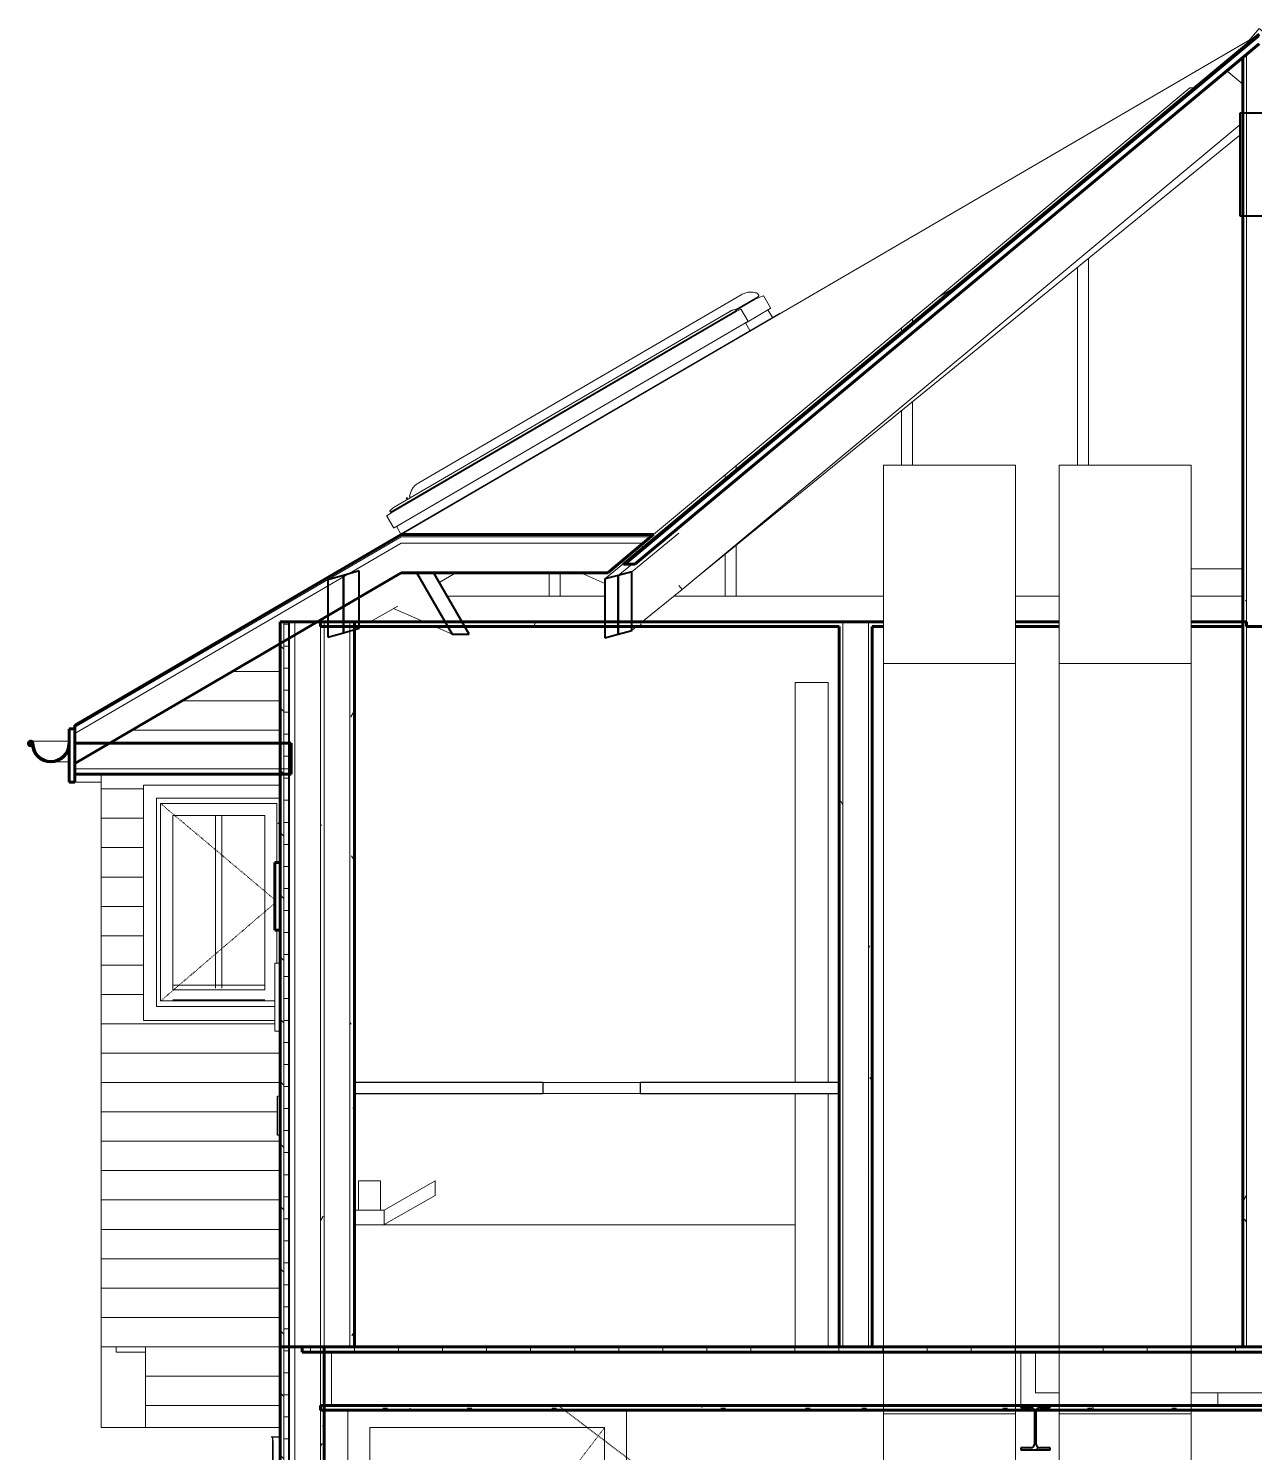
# Model space of a CAD drawing. Header units: inches. Extents: x 94 to 2128, y -110 to 279.
# Drawn here: x 127.3 to 294.4, y 82.1 to 276.1 of the extents above; entities that cross this region are included whole.
import ezdxf

# ---------------------------------------------------------------- set-up
doc = ezdxf.new("R2010")
doc.units = ezdxf.units.IN
doc.header["$MEASUREMENT"] = 0
doc.linetypes.add('Dash 1_16_', pattern=[0.125, 0.0625, -0.0625])
doc.linetypes.add('Hidden 1_8_', pattern=[0.1875, 0.125, -0.0625])
for name, color, linetype, lineweight in [('A-CLNG', 13, 'Continuous', 18), ('A-CLNG-PATT', 13, 'Continuous', 60), ('A-DETL-HDLN', 90, 'Hidden 1_8_', 9), ('A-DOOR', 31, 'Continuous', 18), ('A-DOOR-FRAM', 31, 'Continuous', 9), ('A-FLOR', 192, 'Continuous', 18), ('A-FLOR-PATT', 8, 'Continuous', 60), ('A-GENM', 13, 'Continuous', 9), ('A-GLAZ', 151, 'Continuous', 18), ('A-ROOF', 132, 'Continuous', 18), ('A-ROOF-MCUT', 132, 'Continuous', 60), ('A-ROOF-OTLN', 132, 'Continuous', 9), ('A-WALL', 113, 'Continuous', 18), ('A-WALL-PATT', 111, 'Continuous', 18), ('I-WALL', 2, 'Continuous', 18), ('M-HVAC-DUCT', 70, 'Continuous', 9), ('M-HVAC-DUCT-ANNO', 70, 'Continuous', 9), ('P-SANR-FIXT', 6, 'Continuous', 9), ('Q-CASE', 31, 'Continuous', 9), ('S-BEAM', 12, 'Continuous', 9)]:
    doc.layers.add(name, color=color, linetype=linetype, lineweight=lineweight)
pattern_1 = [(0, (164.632, 96.5), (0, 4), [])]
pattern_2 = [(0, (267.742, 68.948), (15.36, 3.84), [0.634, -10.886, 0.634, -10.886, -61.44]), (0, (267.742, 68.948), (15.36, 3.84), [-23.04, 0.634, -22.406, 0.634, -10.886, -26.88]), (0, (267.742, 68.948), (15.36, 3.84), [-57.6, 0.634, -7.046, 0.634, -18.566]), (120, (273.502, 70.868), (-11.00554, 11.38215), [0.634, -10.886, 0.634, -10.886, -61.44]), (120, (273.502, 70.868), (-11.00554, 11.38215), [-23.04, 0.634, -22.406, 0.634, -10.886, -26.88]), (120, (273.502, 70.868), (-11.00554, 11.38215), [-57.6, 0.634, -7.046, 0.634, -18.566]), (240, (275.422, 78.548), (-4.35446, -15.22215), [0.634, -10.886, 0.634, -10.886, -61.44]), (240, (275.422, 78.548), (-4.35446, -15.22215), [-23.04, 0.634, -22.406, 0.634, -10.886, -26.88]), (240, (275.422, 78.548), (-4.35446, -15.22215), [-57.6, 0.634, -7.046, 0.634, -18.566])]
pattern_3 = [(135, (267.742, 68.948), (-4.24264, -4.24264), [])]
pattern_4 = [(0, (267.742, 68.948), (0, 3), []), (90, (267.742, 68.948), (-3, 2e-16), [])]

# ---------------------------------------------------------------- blocks, each defined once
blk = doc.blocks.new('casement-unique_equal - 17_ x 28-3_8_-1188492-Section - East_West - Looking South - Entry')
at = {"layer": 'A-GENM'}
for p, q in [((152.82, 168.88), (152.82, 145.38)), ((153.69, 168.88), (153.69, 145.38)), ((159.51, 145.75), (147.01, 145.75)), ((159.51, 143.75), (147.01, 143.75))]:
    blk.add_line(p, q, dxfattribs=at)
at = {"layer": 'A-GLAZ', "lineweight": 9}
for p, q in [((161.63, 171.25), (144.76, 171.25)), ((144.76, 171.25), (144.76, 142.88)), ((145.34, 143.62), (145.34, 170.5)), ((145.34, 170.5), (161.18, 170.5)), ((147.01, 145.12), (147.01, 168.88)), ((147.01, 168.88), (159.51, 168.88)), ((159.51, 168.88), (159.51, 145.12)), ((161.18, 170.5), (161.18, 162.5)), ((161.18, 153.25), (161.18, 148.75)), ((160.88, 143.62), (145.34, 143.62)), ((159.51, 145.12), (147.01, 145.12)), ((144.76, 142.88), (160.88, 142.88))]:
    blk.add_line(p, q, dxfattribs=at)
at = {"layer": 'A-GLAZ', "linetype": 'Dash 1_16_', "lineweight": 9}
for p, q in [((145.34, 170.5), (160.88, 157.43)), ((160.88, 156.93), (145.34, 143.62))]:
    blk.add_line(p, q, dxfattribs=at)
blk = doc.blocks.new('Bath Tub - Maestro - 60_x30_-199281-Section - East_West - Looking South - Entry')
at = {"layer": 'P-SANR-FIXT'}
for p, q in [((172.27, 119.13), (172.27, 115.13)), ((172.27, 119.13), (172.29, 119.13)), ((172.3, 119.13), (172.3, 115.13)), ((172.3, 119.13), (175.3, 119.13)), ((175.3, 115.13), (175.3, 119.13)), ((175.78, 115.13), (182.72, 119.13)), ((182.73, 119.13), (175.79, 115.13)), ((182.73, 119.13), (182.72, 119.13)), ((182.73, 117.13), (182.73, 119.13)), ((175.81, 113.14), (182.73, 117.13)), ((171.76, 115.13), (171.81, 115.13)), ((171.76, 113.13), (171.76, 115.13)), ((171.81, 115.13), (175.81, 115.13)), ((171.81, 113.13), (171.81, 115.13)), ((175.81, 113.13), (175.81, 115.13)), ((171.76, 113.13), (171.84, 113.13)), ((171.81, 113.13), (171.76, 113.13)), ((171.84, 113.13), (231.76, 113.13)), ((171.84, 96.5), (171.84, 113.13))]:
    blk.add_line(p, q, dxfattribs=at)
blk = doc.blocks.new('Vanity Counter Top w Round Sink Hole - standard-1394212-Section - East_West - Looking South - Entry')
at = {"layer": 'Q-CASE', "lineweight": 30}
for p, q in [((197.47, 132.5), (171.76, 132.5)), ((171.76, 132.5), (171.76, 131)), ((197.47, 131), (197.47, 132.5)), ((237.76, 132.5), (210.66, 132.5)), ((210.66, 132.5), (210.66, 131)), ((237.76, 131), (237.76, 132.5)), ((171.76, 131), (197.47, 131)), ((210.66, 131), (237.76, 131))]:
    blk.add_line(p, q, dxfattribs=at)
at = {"layer": 'Q-CASE'}
for p, q in [((197.44, 132.5), (210.7, 132.5)), ((210.7, 131), (197.44, 131))]:
    blk.add_line(p, q, dxfattribs=at)
blk = doc.blocks.new('Single-Flush - 32_ x 84_-320254-Section - East_West - Looking South - Entry')
at = {"layer": 'A-DOOR', "linetype": 'Dash 1_16_', "lineweight": 9}
for p in [(205.82, 85.5), (205.06, 2.5)]:
    blk.add_line(p, (173.82, 43.5), dxfattribs=at)
at = {"layer": 'A-DOOR-FRAM'}
for p, q in [((170.82, 87.87), (170.82, 2.5)), ((208.82, 2.5), (208.82, 87.87)), ((173.82, 2.5), (173.82, 85.5)), ((173.82, 85.5), (205.82, 85.5)), ((205.82, 85.5), (205.82, 2.5))]:
    blk.add_line(p, q, dxfattribs=at)
blk = doc.blocks.new('Window-skylight-VELUX_FS-deck_mounted-fixed - C08-1144847-Section - East_West - Looking South - Entry')
at = {"layer": 'A-GLAZ'}
for p, q in [((176.66, 210.19), (223.72, 237.65)), ((176.74, 210.14), (223.73, 237.56)), ((222.86, 237.55), (177.17, 210.89)), ((222.86, 237.55), (177.17, 210.89)), ((223.66, 237.76), (223.72, 237.65)), ((223.73, 237.56), (224.39, 237.85)), ((224.44, 237.84), (225.35, 236.27)), ((177.13, 208.08), (225.33, 236.2)), ((176.14, 209.67), (177.05, 208.1)), ((176.74, 210.14), (176.15, 209.72)), ((176.6, 210.3), (176.66, 210.19))]:
    blk.add_line(p, q, dxfattribs=at)
at = {"layer": 'A-GLAZ', "lineweight": 9}
for p, q in [((226.68, 235.57), (177.01, 206.6)), ((225, 236.01), (225.62, 234.95)), ((226.68, 235.57), (226.72, 235.49)), ((177.45, 208.28), (178.07, 207.21)), ((177.01, 206.6), (177.06, 206.52))]:
    blk.add_line(p, q, dxfattribs=at)
at = {"layer": 'A-GLAZ'}
for points in [[(222.68, 237.43), (222.8, 237.52), (223.08, 237.68), (223.39, 237.78), (223.54, 237.81)], [(222.68, 237.43), (222.8, 237.52), (222.94, 237.61), (223.09, 237.66)], [(223.72, 237.65), (223.73, 237.64), (223.73, 237.63), (223.74, 237.6), (223.73, 237.58), (223.73, 237.56), (223.73, 237.56)], [(224.39, 237.85), (224.39, 237.86), (224.4, 237.86), (224.41, 237.86), (224.41, 237.86), (224.42, 237.85), (224.43, 237.85), (224.43, 237.84), (224.44, 237.84)], [(176.15, 209.72), (176.15, 209.71), (176.14, 209.71), (176.14, 209.7), (176.14, 209.69), (176.13, 209.68), (176.14, 209.68), (176.14, 209.67), (176.14, 209.67)], [(177.36, 211), (177.22, 210.93), (176.94, 210.77), (176.71, 210.55), (176.61, 210.43)], [(176.66, 210.19), (176.66, 210.19), (176.67, 210.17), (176.69, 210.16), (176.71, 210.15), (176.73, 210.14), (176.74, 210.14)], [(176.96, 210.75), (177.08, 210.85), (177.22, 210.94), (177.36, 211)]]:
    blk.add_open_spline(points, degree=3, dxfattribs=at)
for points, knots in [([(223.54, 237.81), (223.55, 237.81), (223.56, 237.81), (223.58, 237.81), (223.59, 237.81), (223.61, 237.8), (223.62, 237.79), (223.64, 237.78), (223.65, 237.76), (223.66, 237.76)], [0, 0, 0, 0, 0.2, 0.3, 0.4, 0.5, 0.6, 0.8, 1, 1, 1, 1]), ([(225.35, 236.27), (225.35, 236.27), (225.35, 236.26), (225.35, 236.26), (225.36, 236.25), (225.35, 236.24), (225.35, 236.23), (225.35, 236.23), (225.35, 236.22), (225.34, 236.22), (225.34, 236.21), (225.33, 236.21), (225.33, 236.2), (225.33, 236.2)], [0, 0, 0, 0, 0.0909091, 0.1363636, 0.1818182, 0.2272727, 0.2727273, 0.3181818, 0.3636364, 0.4090909, 0.4545455, 0.5, 0.5454545, 0.5454545, 0.5454545, 0.5454545]), ([(176.61, 210.43), (176.6, 210.42), (176.59, 210.41), (176.59, 210.4), (176.58, 210.38), (176.58, 210.37), (176.58, 210.35), (176.58, 210.33), (176.59, 210.31), (176.6, 210.3)], [0, 0, 0, 0, 0.2, 0.3, 0.4, 0.5, 0.6, 0.8, 1, 1, 1, 1]), ([(177.05, 208.1), (177.06, 208.1), (177.06, 208.09), (177.07, 208.09), (177.07, 208.08), (177.08, 208.08), (177.09, 208.08), (177.09, 208.08), (177.1, 208.08), (177.11, 208.08), (177.11, 208.08), (177.12, 208.08), (177.12, 208.08), (177.13, 208.08)], [0, 0, 0, 0, 0.0909091, 0.1363636, 0.1818182, 0.2272727, 0.2727273, 0.3181818, 0.3636364, 0.4090909, 0.4545455, 0.5, 0.5454545, 0.5454545, 0.5454545, 0.5454545])]:
    blk.add_open_spline(points, degree=3, knots=knots, dxfattribs=at)
blk = doc.blocks.new('Window-skylight-VELUX_VSE-deck_mounted-electric-venting - C08-1143778-Section - East_West - Looking South - Entry')
at = {"layer": 'A-GLAZ'}
for p, q in [((224.44, 239.84), (180.49, 214.2)), ((223.65, 237.77), (226.8, 239.61)), ((223.71, 237.67), (226.35, 239.21)), ((225.96, 238.98), (225.89, 239.09)), ((226.35, 239.21), (227.4, 239.67)), ((226.69, 239.97), (226.83, 239.72)), ((227.5, 239.64), (228.42, 238.06)), ((225.02, 235.98), (228.39, 237.94)), ((226.68, 235.57), (229.72, 237.34)), ((228.06, 237.76), (228.67, 236.73)), ((229.72, 237.34), (229.77, 237.27)), ((205.21, 228.62), (205.2, 228.62)), ((190.71, 220.17), (190.69, 220.15)), ((178.8, 212.15), (178.93, 211.92)), ((178.93, 212.18), (178.81, 212.18)), ((178.96, 211.99), (178.88, 212.13)), ((178.88, 212.13), (178.94, 212.13)), ((178.96, 212.15), (178.93, 212.18)), ((179.36, 212.16), (179.27, 212.31))]:
    blk.add_line(p, q, dxfattribs=at)
for centre, radius, start, end in [((178.81, 212.16), 0.0197, 90.2564, 210.2564), ((178.95, 211.93), 0.0197, 210.2564, 240.2564), ((178.94, 212.15), 0.0197, 270.0585, 30.2564), ((179, 211.89), 0.0984, 56.4108, 108.7195)]:
    blk.add_arc(centre, radius, start, end, dxfattribs=at)
for points, knots in [([(224.42, 239.83), (224.59, 239.93), (224.85, 240.05), (225.22, 240.14), (225.6, 240.2), (226.08, 240.18), (226.45, 240.09), (226.63, 240.02)], [0.2, 0.2, 0.2, 0.2, 0.4, 0.5, 0.6, 0.8, 1, 1, 1, 1]), ([(226.83, 239.72), (226.83, 239.72), (226.84, 239.71), (226.84, 239.69), (226.84, 239.68), (226.84, 239.67), (226.84, 239.67), (226.84, 239.66), (226.83, 239.65), (226.83, 239.64), (226.83, 239.64), (226.82, 239.63), (226.81, 239.62), (226.8, 239.61), (226.8, 239.61)], [0, 0, 0, 0, 0.166667, 0.25, 0.333333, 0.416667, 0.458333, 0.5, 0.583333, 0.666667, 0.708333, 0.75, 0.833333, 1, 1, 1, 1]), ([(227.4, 239.67), (227.4, 239.67), (227.41, 239.68), (227.42, 239.68), (227.43, 239.68), (227.44, 239.68), (227.45, 239.67), (227.46, 239.67), (227.47, 239.66), (227.49, 239.65), (227.49, 239.64), (227.5, 239.64)], [0, 0, 0, 0, 0.166667, 0.25, 0.333333, 0.416667, 0.5, 0.583333, 0.666667, 0.833333, 1, 1, 1, 1]), ([(228.42, 238.06), (228.42, 238.05), (228.43, 238.04), (228.43, 238.02), (228.43, 238.01), (228.43, 238), (228.43, 237.99), (228.42, 237.98), (228.42, 237.97), (228.41, 237.96), (228.41, 237.96), (228.4, 237.95), (228.39, 237.94), (228.38, 237.94), (228.38, 237.94)], [0, 0, 0, 0, 0.0833333, 0.1666667, 0.2083333, 0.25, 0.2916667, 0.3333333, 0.375, 0.4166667, 0.4583333, 0.5, 0.5416667, 0.5833333, 0.5833333, 0.5833333, 0.5833333]), ([(179.26, 212.39), (179.29, 212.58), (179.38, 212.94), (179.61, 213.37), (179.84, 213.67), (180.04, 213.88), (180.26, 214.06), (180.42, 214.16), (180.5, 214.21)], [-1, -1, -1, -1, -0.8, -0.6, -0.5, -0.4, -0.3, -0.2, -0.2, -0.2, -0.2])]:
    blk.add_open_spline(points, degree=3, knots=knots, dxfattribs=at)
for points in [[(224.42, 239.83), (224.43, 239.84), (224.43, 239.84), (224.44, 239.84)], [(226.63, 240.02), (226.63, 240.01), (226.65, 240.01), (226.67, 239.99), (226.68, 239.97), (226.69, 239.97)], [(228.4, 237.95), (228.39, 237.95), (228.39, 237.94), (228.38, 237.94), (228.38, 237.94)], [(180.5, 214.21), (180.5, 214.21), (180.49, 214.21), (180.49, 214.2)], [(179.27, 212.31), (179.27, 212.32), (179.26, 212.33), (179.25, 212.36), (179.26, 212.38), (179.26, 212.39)]]:
    blk.add_open_spline(points, degree=3, dxfattribs=at)
blk = doc.blocks.new('Walls 4 - Walls 1-420947-Section - East_West - Looking South - Entry')
at = {"layer": 'A-WALL', "lineweight": 60}
for p, q in [((160.88, 162.5), (160.88, 153.25)), ((161.63, 162.5), (160.88, 162.5)), ((161.63, 153.25), (161.63, 162.5)), ((160.88, 153.25), (161.63, 153.25))]:
    blk.add_line(p, q, dxfattribs=at)
at = {"layer": 'A-WALL'}
for p, q in [((160.88, 139.5), (160.88, 148.75)), ((160.88, 148.75), (161.57, 148.75)), ((161.57, 139.5), (160.88, 139.5))]:
    blk.add_line(p, q, dxfattribs=at)
blk = doc.blocks.new('LVL-Laminated Veneer Lumber - LVL 5_25x14-1285071-Section - East_West - Looking South - Entry')
at = {"layer": 'S-BEAM', "lineweight": 40}
for p, q in [((297.63, 264.59), (292.38, 264.59)), ((292.38, 264.59), (292.38, 250.59)), ((297.63, 250.59), (297.63, 264.59)), ((292.38, 250.59), (297.63, 250.59))]:
    blk.add_line(p, q, dxfattribs=at)
blk = doc.blocks.new('Dimension Lumber - 2x8-959221-Section - East_West - Looking South - Entry')
at = {"layer": 'S-BEAM'}
for p, q in [((168.63, 88.5), (168.63, 95.75)), ((262.51, 95.75), (262.51, 88.5))]:
    blk.add_line(p, q, dxfattribs=at)
blk = doc.blocks.new('Dimension Lumber - 2x6_s-562113-Section - East_West - Looking South - Entry')
at = {"layer": 'S-BEAM'}
for p, q in [((264.51, 90.25), (264.51, 95.75)), ((336.94, 95.75), (337.13, 95.75)), ((341.63, 95.75), (341.94, 95.75)), ((341.94, 95.75), (341.94, 90.25)), ((267.74, 90.25), (264.51, 90.25)), ((337.13, 90.25), (285.74, 90.25)), ((341.94, 90.25), (341.63, 90.25))]:
    blk.add_line(p, q, dxfattribs=at)
blk = doc.blocks.new('Dimension Lumber - 2x4-585826-Section - East_West - Looking South - Entry')
at = {"layer": 'S-BEAM'}
for p, q in [((184.36, 198.75), (205.85, 198.75)), ((215.24, 198.75), (243.81, 198.75)), ((261.81, 198.75), (267.74, 198.75)), ((285.74, 198.75), (292.76, 198.75)), ((297.26, 198.75), (301.13, 198.75)), ((301.13, 198.75), (301.13, 195.25)), ((297.26, 195.25), (301.13, 195.25))]:
    blk.add_line(p, q, dxfattribs=at)
blk = doc.blocks.new('W-Wide Flange - W6X12-1178141-Section - East_West - Looking South - Entry')
at = {"layer": 'S-BEAM'}
h = blk.add_hatch(dxfattribs=at)
h.set_pattern_fill('FP_10', color=256, style=0, pattern_type=2)
h.set_pattern_definition([(45, (267.742, 68.948), (-4.7518, 4.7518), []), (45, (267.742, 76.148), (-4.7518, 4.7518), [])])
h.paths.add_polyline_path([(262.51, 82.47), (266.51, 82.47), (266.51, 82.75), (265.09, 82.75), (264.76, 82.89), (264.62, 83.22), (264.62, 87.75), (264.76, 88.08), (265.09, 88.22), (266.51, 88.22), (266.51, 88.5), (262.51, 88.5), (262.51, 88.22), (263.92, 88.22), (264.25, 88.08), (264.39, 87.75), (264.39, 83.22), (264.25, 82.89), (263.92, 82.75), (262.51, 82.75)], flags=0)
at = {"layer": 'S-BEAM', "lineweight": 40}
for p, q in [((266.51, 88.5), (262.51, 88.5)), ((262.51, 88.5), (262.51, 88.22)), ((262.51, 88.22), (263.92, 88.22)), ((264.39, 87.75), (264.39, 83.22)), ((264.62, 83.22), (264.62, 87.75)), ((265.09, 88.22), (266.51, 88.22)), ((266.51, 88.22), (266.51, 88.5)), ((263.92, 82.75), (262.51, 82.75)), ((262.51, 82.75), (262.51, 82.47)), ((262.51, 82.47), (266.51, 82.47)), ((266.51, 82.75), (265.09, 82.75)), ((266.51, 82.47), (266.51, 82.75))]:
    blk.add_line(p, q, dxfattribs=at)
for centre, start, end in [((263.92, 87.75), 360, 90), ((265.09, 87.75), 90, 180), ((263.92, 83.22), 270, 0), ((265.09, 83.22), 180, 270)]:
    blk.add_arc(centre, 0.47, start, end, dxfattribs=at)
blk = doc.blocks.new('Dimension Lumber - 2x8-1012677-Section - East_West - Looking South - Entry')
at = {"layer": 'S-BEAM'}
for p, q in [((285.74, 202.5), (292.76, 202.5)), ((297.26, 202.5), (370.17, 202.5))]:
    blk.add_line(p, q, dxfattribs=at)
blk = doc.blocks.new('Window-Awning-Andersen-400_Series - 28-3_8_ x 20-1_2_-1121858-Section - East_West - Looking South - Entry')
at = {"layer": 'A-GLAZ', "lineweight": 30}
for p, q in [((160.38, 84.25), (161.63, 84.25)), ((160.63, 58.12), (160.63, 84.25)), ((160.63, 84.25), (161.63, 84.25)), ((160.63, 83.75), (160.63, 83.38)), ((160.63, 83.38), (160.63, 78.5)), ((160.63, 78.5), (160.82, 78.5)), ((160.82, 58.25), (160.82, 78.75)), ((160.82, 78.75), (161.63, 78.75)), ((160.82, 78.75), (161.63, 78.75)), ((161.06, 78.19), (160.82, 78.19)), ((161.06, 78.19), (161.06, 78.1)), ((161.57, 78.1), (161.06, 78.1)), ((161.13, 78), (161.32, 78)), ((161.13, 76.92), (161.13, 78)), ((161.32, 78), (161.57, 77.88)), ((161.13, 76.92), (161.41, 76.86)), ((161.41, 76.86), (161.41, 76.63)), ((161.57, 76.86), (161.41, 76.86)), ((161.41, 76.63), (161.57, 76.53)), ((160.88, 58.69), (160.82, 58.69)), ((160.88, 58.25), (160.82, 58.25)), ((160.82, 58.25), (160.88, 58.25)), ((160.82, 58.25), (160.82, 58.15)), ((160.82, 58.15), (160.82, 58.25)), ((160.32, 58.06), (160.82, 58.15)), ((160.32, 52.75), (160.32, 58.06)), ((160.82, 58.15), (160.63, 58.12)), ((161.57, 52.75), (160.32, 52.75)), ((160.63, 52.75), (161.57, 52.75))]:
    blk.add_line(p, q, dxfattribs=at)
blk = doc.blocks.new('Window-Awning-Andersen-400_Series - 31-1_2_ x 31-1_2_-1118837-Section - East_West - Looking South - Entry')
at = {"layer": 'A-GLAZ', "lineweight": 30}
for p, q in [((161.32, 167.82), (161.63, 167.82)), ((161.57, 162.5), (161.57, 167.82)), ((161.57, 167.82), (161.63, 167.82)), ((161.57, 167.32), (161.57, 166.95)), ((161.57, 166.95), (161.57, 162.5)), ((161.57, 130.69), (161.57, 153.25)), ((161.26, 130.64), (161.63, 130.7)), ((161.26, 125.32), (161.26, 130.64)), ((161.63, 130.7), (161.57, 130.69)), ((161.63, 125.32), (161.26, 125.32)), ((161.57, 125.32), (161.63, 125.32))]:
    blk.add_line(p, q, dxfattribs=at)
blk = doc.blocks.new('Rectangular Elbow - Radius - 1 W-1193156-Section - East_West - Looking South - Entry')
at = {"layer": 'M-HVAC-DUCT'}
for p, q in [((285.74, 216.6), (267.74, 216.6)), ((267.74, 216.6), (285.74, 216.6)), ((267.74, 189.6), (267.74, 216.6)), ((285.74, 189.6), (285.74, 216.6)), ((285.74, 189.6), (267.74, 189.6))]:
    blk.add_line(p, q, dxfattribs=at)
blk = doc.blocks.new('Rectangular Elbow - Radius - 1 W-V5-Section - East_West - Looking South - Entry')
at = {"layer": 'M-HVAC-DUCT'}
for p, q in [((267.74, 87.36), (285.74, 87.36)), ((267.74, 60.36), (267.74, 87.36)), ((285.74, 60.36), (285.74, 87.36)), ((267.74, 60.36), (285.74, 60.36)), ((285.74, 60.36), (267.74, 60.36))]:
    blk.add_line(p, q, dxfattribs=at)
blk = doc.blocks.new('Dimension Lumber - 2x8-1289486-Section - East_West - Looking South - Entry')
at = {"layer": 'S-BEAM'}
for p, q in [((292.79, 273.48), (295.01, 276.11)), ((295.01, 276.11), (313.39, 260.58)), ((292.76, 268.52), (290.59, 270.35)), ((297.41, 264.59), (297.26, 264.72)), ((368.61, 204.46), (297.63, 264.4)), ((313.74, 260.29), (314.15, 259.94)), ((354.69, 225.71), (355.19, 225.28)), ((356.38, 224.28), (365.15, 216.88)), ((372.69, 209.29), (368.61, 204.46))]:
    blk.add_line(p, q, dxfattribs=at)
blk = doc.blocks.new('Dimension Lumber - 2x8-1285203-Section - East_West - Looking South - Entry')
at = {"layer": 'S-BEAM'}
for p, q in [((251.45, 239.61), (253.68, 240.89)), ((183.27, 200.62), (185.57, 201.93)), ((173.88, 195.25), (177.63, 197.39)), ((172.37, 194.39), (172.79, 194.62))]:
    blk.add_line(p, q, dxfattribs=at)
at = {"layer": 'S-BEAM', "lineweight": 40}
for p, q in [((172.37, 202.21), (170.25, 201.6)), ((172.37, 194.39), (172.37, 202.21)), ((170.25, 201.6), (170.25, 193.78)), ((170.25, 193.78), (172.37, 194.39))]:
    blk.add_line(p, q, dxfattribs=at)
blk = doc.blocks.new('Dimension Lumber - 2x8-1285200-Section - East_West - Looking South - Entry')
at = {"layer": 'S-BEAM'}
for p, q in [((292.38, 261.57), (218.3, 201.24)), ((209.51, 202.09), (215.94, 207.33)), ((209.56, 203.13), (207.68, 201.6)), ((216.38, 199.68), (210.94, 195.25)), ((210.17, 194.62), (209.51, 194.09))]:
    blk.add_line(p, q, dxfattribs=at)
at = {"layer": 'S-BEAM', "lineweight": 40}
for p, q in [((209.51, 202.09), (207.68, 201.6)), ((209.51, 194.09), (209.51, 202.09)), ((207.68, 201.6), (207.68, 193.6)), ((207.68, 193.6), (209.51, 194.09))]:
    blk.add_line(p, q, dxfattribs=at)
blk = doc.blocks.new('Dimension Lumber - 2x8-1285201-Section - East_West - Looking South - Entry')
at = {"layer": 'S-BEAM'}
for p, q in [((209.81, 204.33), (205.85, 201.11)), ((207.68, 201.6), (209.56, 203.13))]:
    blk.add_line(p, q, dxfattribs=at)
at = {"layer": 'S-BEAM', "lineweight": 40}
for p, q in [((207.68, 201.6), (205.85, 201.11)), ((205.85, 201.11), (205.85, 193.11)), ((207.68, 193.6), (207.68, 201.6)), ((205.85, 193.11), (207.68, 193.6))]:
    blk.add_line(p, q, dxfattribs=at)
blk = doc.blocks.new('Dimension Lumber - 2x8-1285199-Section - East_West - Looking South - Entry')
at = {"layer": 'S-BEAM', "lineweight": 40}
for p, q in [((170.25, 201.6), (168.13, 200.99)), ((168.13, 200.99), (168.13, 193.17)), ((170.25, 193.78), (170.25, 201.6)), ((168.13, 193.17), (170.25, 193.78))]:
    blk.add_line(p, q, dxfattribs=at)
blk = doc.blocks.new('Dimension Lumber - 2x8-1285476-Section - East_West - Looking South - Entry')
at = {"layer": 'S-BEAM'}
for p, q in [((297.26, 271.91), (299.65, 269.04)), ((297.26, 267.04), (299.65, 269.04)), ((216.4, 199.66), (292.38, 262.98)), ((216.4, 199.66), (215.94, 200.2))]:
    blk.add_line(p, q, dxfattribs=at)
blk = doc.blocks.new('Dimension Lumber - 2x8-V7-Section - East_West - Looking South - Entry')
at = {"layer": 'S-BEAM', "lineweight": 40}
for p, q in [((182.49, 201.97), (180.2, 201.97)), ((180.2, 201.97), (185.07, 193.58)), ((187.36, 193.58), (182.49, 201.97)), ((185.07, 193.58), (187.36, 193.58))]:
    blk.add_line(p, q, dxfattribs=at)
at = {"layer": 'S-BEAM'}
for p, q in [((177.08, 197.08), (181.26, 195.25)), ((182.69, 194.62), (185.07, 193.58))]:
    blk.add_line(p, q, dxfattribs=at)
blk = doc.blocks.new('Dimension Lumber - 2x8-V8-Section - East_West - Looking South - Entry')
at = {"layer": 'S-BEAM'}
for p, q in [((209.91, 204.99), (210.37, 204.79)), ((211.16, 205.45), (210.7, 205.65)), ((202.59, 201.93), (205.85, 200.51))]:
    blk.add_line(p, q, dxfattribs=at)
blk = doc.blocks.new('Dimension Lumber - 2x4-1293456-Section - East_West - Looking South - Entry')
at = {"layer": 'S-BEAM'}
for p, q in [((198.26, 201.93), (198.26, 198.75)), ((199.76, 201.93), (199.76, 198.75))]:
    blk.add_line(p, q, dxfattribs=at)
blk = doc.blocks.new('Dimension Lumber - 2x4-1293457-Section - East_West - Looking South - Entry')
at = {"layer": 'S-BEAM'}
for p, q in [((223.76, 216.53), (223.76, 215.95)), ((222.26, 215.28), (222.26, 214.7)), ((223.76, 205.69), (223.76, 198.75)), ((222.26, 204.47), (222.26, 198.75))]:
    blk.add_line(p, q, dxfattribs=at)
blk = doc.blocks.new('Dimension Lumber - 2x4-1293458-Section - East_West - Looking South - Entry')
at = {"layer": 'S-BEAM'}
for p, q in [((246.26, 235.28), (246.26, 234.7)), ((247.76, 236.53), (247.76, 235.95)), ((247.76, 225.23), (247.76, 216.6)), ((246.26, 224.01), (246.26, 216.6))]:
    blk.add_line(p, q, dxfattribs=at)
blk = doc.blocks.new('Dimension Lumber - 2x4-1293459-Section - East_West - Looking South - Entry')
at = {"layer": 'S-BEAM'}
for p, q in [((271.76, 244.77), (271.76, 216.6)), ((270.26, 243.55), (270.26, 216.6))]:
    blk.add_line(p, q, dxfattribs=at)

msp = doc.modelspace()

# ---------------------------------------------------------------- hatches: boundary and pattern name
at = {"layer": 'A-CLNG-PATT', "lineweight": 9}
h = msp.add_hatch(dxfattribs=at)
h.set_pattern_fill('FP_2', color=256, style=0, pattern_type=2)
h.set_pattern_definition(pattern_2)
h.paths.add_polyline_path([(293.25741, 194.625), (293.25741, 195.25), (285.74433, 195.25), (285.74433, 194.625), (292.75741, 194.625)], flags=0)
h.paths.add_polyline_path([(171.38644, 194.625), (238.26445, 194.625), (238.26445, 195.25), (167.13241, 195.25), (167.13241, 194.625)], flags=0)
h.paths.add_polyline_path([(243.8126, 194.625), (243.8126, 195.25), (241.76445, 195.25), (241.76445, 194.625), (242.26445, 194.625)], flags=0)
h.paths.add_polyline_path([(267.74433, 194.625), (267.74433, 195.25), (261.8126, 195.25), (261.8126, 194.625)], flags=0)
h = msp.add_hatch(dxfattribs=at)
h.set_pattern_fill('FP_2', color=256, style=0, pattern_type=2)
h.set_pattern_definition(pattern_2)
h.paths.add_polyline_path([(325.98044, 87.875), (339.38241, 87.875), (339.38241, 88.5), (167.13241, 88.5), (167.13241, 87.875), (287.33194, 87.875)], flags=0)
at = {"layer": 'A-FLOR-PATT', "lineweight": 9}
h = msp.add_hatch(dxfattribs=at)
h.set_pattern_fill('FP_3', color=256, style=0, pattern_type=2)
h.set_pattern_definition([(90, (267.742, 68.948), (-6, 4e-16), [])])
h.paths.add_polyline_path([(325.98044, 95.75), (336.94491, 95.75), (336.94491, 96.5), (164.63241, 96.5), (164.63241, 95.75), (287.33194, 95.75)], flags=0)
at = {"layer": 'A-WALL-PATT', "lineweight": 9}
h = msp.add_hatch(dxfattribs=at)
h.set_pattern_fill('FP_2', color=256, style=0, pattern_type=2)
h.set_pattern_definition(pattern_2)
h.paths.add_polyline_path([(292.75741, 96.5), (293.25741, 96.5), (293.25741, 272.56604), (292.75741, 272.14937), (292.75741, 106.69104)], flags=0)
h = msp.add_hatch(dxfattribs=at)
h.set_pattern_fill('FP_4', color=256, style=0, pattern_type=2)
h.set_pattern_definition(pattern_3)
h.paths.add_polyline_path([(161.63241, 96.5), (162.13241, 96.5), (162.13241, 195.25), (161.63241, 195.25), (161.63241, 106.69104)], flags=0)
h = msp.add_hatch(dxfattribs=at)
h.set_pattern_fill('FP_7', color=256, style=0, pattern_type=2)
h.set_pattern_definition(pattern_4)
h.paths.add_polyline_path([(162.13241, 96.5), (162.88241, 96.5), (162.88241, 195.25), (162.13241, 195.25), (162.13241, 106.69104)], flags=0)
h = msp.add_hatch(dxfattribs=at)
h.set_pattern_fill('FP_2', color=256, style=0, pattern_type=2)
h.set_pattern_definition(pattern_2)
h.paths.add_polyline_path([(167.13241, 96.5), (167.63241, 96.5), (167.63241, 195.25), (167.13241, 195.25), (167.13241, 106.69104)], flags=0)
h = msp.add_hatch(dxfattribs=at)
h.set_pattern_fill('FP_2', color=256, style=0, pattern_type=2)
h.set_pattern_definition(pattern_2)
h.paths.add_polyline_path([(171.75741, 96.5), (171.75741, 195.25), (171.13241, 195.25), (171.13241, 96.5), (171.38644, 96.5)], flags=0)
h = msp.add_hatch(dxfattribs=at)
h.set_pattern_fill('FP_2', color=256, style=0, pattern_type=2)
h.set_pattern_definition(pattern_2)
h.paths.add_polyline_path([(237.76445, 96.5), (238.26445, 96.5), (238.26445, 194.625), (237.76445, 194.625), (237.76445, 106.69104)], flags=0)
h = msp.add_hatch(dxfattribs=at)
h.set_pattern_fill('FP_2', color=256, style=0, pattern_type=2)
h.set_pattern_definition(pattern_2)
h.paths.add_polyline_path([(241.76445, 96.5), (242.26445, 96.5), (242.26445, 194.625), (241.76445, 194.625), (241.76445, 106.69104)], flags=0)
h = msp.add_hatch(dxfattribs=at)
h.set_pattern_fill('FP_2', color=256, style=0, pattern_type=2)
h.set_pattern_definition(pattern_2)
h.paths.add_polyline_path([(292.75741, 96.5), (293.25741, 96.5), (293.25741, 194.625), (292.75741, 194.625), (292.75741, 106.69104)], flags=0)
h = msp.add_hatch(dxfattribs=at)
h.set_pattern_fill('FP_1', color=256, style=0, pattern_type=2)
h.set_pattern_definition(pattern_1)
h.paths.add_polyline_path([(152.06219, 85.5), (161.63241, 85.5), (161.63241, 125.32469), (161.25741, 125.32469), (161.25741, 130.63719), (161.57041, 130.69238), (161.57041, 139.5), (160.88241, 139.5), (160.88241, 140.9375), (143.25741, 140.9375), (143.25741, 85.5)], flags=0)
h.paths.add_polyline_path([(161.63241, 173), (161.63241, 174.5), (143.25741, 174.5), (143.25741, 173), (152.06219, 173)], flags=0)
h.paths.add_polyline_path([(143.25741, 178.75), (161.63241, 178.75), (161.63241, 192.31433), (143.25741, 181.59558), (143.25741, 179.51087)], flags=0)
h = msp.add_hatch(dxfattribs=at)
h.set_pattern_fill('FP_1', color=256, style=0, pattern_type=2)
h.set_pattern_definition(pattern_1)
h.paths.add_polyline_path([(143.25741, 96.5), (143.25741, 140.9375), (143.00741, 140.9375), (143.00741, 173), (143.25741, 173), (143.25741, 174.5), (137.25741, 174.5), (137.25741, 96.5)], flags=0)
h.paths.add_polyline_path([(138.37928, 178.75), (143.25741, 178.75), (143.25741, 181.59558), (139.68362, 179.51087)], flags=0)
h = msp.add_hatch(dxfattribs=at)
h.set_pattern_fill('FP_4', color=256, style=0, pattern_type=2)
h.set_pattern_definition(pattern_3)
h.paths.add_polyline_path([(161.63241, -12.5), (162.13241, -12.5), (162.13241, 96.5), (161.63241, 96.5), (161.63241, -1.69196)], flags=0)
h = msp.add_hatch(dxfattribs=at)
h.set_pattern_fill('FP_7', color=256, style=0, pattern_type=2)
h.set_pattern_definition(pattern_4)
h.paths.add_polyline_path([(162.13241, -12.5), (162.88241, -12.5), (162.88241, 96.5), (162.13241, 96.5), (162.13241, -1.69196)], flags=0)
h = msp.add_hatch(dxfattribs=at)
h.set_pattern_fill('FP_2', color=256, style=0, pattern_type=2)
h.set_pattern_definition(pattern_2)
h.paths.add_polyline_path([(167.13241, -12.5), (167.63241, -12.5), (167.63241, 96.5), (167.13241, 96.5), (167.13241, -1.69196)], flags=0)

# ---------------------------------------------------------------- linework, layer by layer
at = {"layer": 'A-CLNG', "lineweight": 60}
for p, q in [((167.13241, 195.25), (167.13241, 194.625)), ((167.13241, 194.625), (237.76445, 194.625)), ((243.8126, 195.25), (167.63241, 195.25)), ((242.26445, 194.625), (243.8126, 194.625)), ((267.74433, 195.25), (261.8126, 195.25)), ((261.8126, 194.625), (267.74433, 194.625)), ((293.25741, 195.25), (285.74433, 195.25)), ((285.74433, 194.625), (292.75741, 194.625)), ((293.25741, 194.625), (293.25741, 195.25)), ((339.38241, 88.5), (167.13241, 88.5)), ((167.13241, 88.5), (167.13241, 87.875)), ((167.13241, 87.875), (339.38241, 87.875))]:
    msp.add_line(p, q, dxfattribs=at)
at = {"layer": 'A-CLNG'}
msp.add_line((163.13241, 175.25), (133.63241, 175.25), dxfattribs=at)
at = {"layer": 'A-DETL-HDLN'}
msp.add_line((199.51499, 88.5), (337.50751, -16.32124), dxfattribs=at)
at = {"layer": 'A-FLOR'}
for p in [(139.25741, 96.5), (143.25741, 95.75)]:
    msp.add_line(p, (139.25741, 95.75), dxfattribs=at)
at = {"layer": 'A-FLOR', "lineweight": 60}
for p, q in [((164.63241, 96.5), (164.63241, 95.75)), ((164.63241, 95.75), (336.94491, 95.75)), ((336.94491, 96.5), (167.63241, 96.5))]:
    msp.add_line(p, q, dxfattribs=at)
at = {"layer": 'A-ROOF'}
for p, q in [((293.71099, 274.56983), (178.12341, 207.14374)), ((208.76443, 203.1315), (295.00741, 275.00065)), ((212.4908, 207.14374), (285.55961, 268.03441)), ((285.55961, 268.03441), (286.25741, 268.03441)), ((292.38241, 262.82475), (292.19492, 262.82475)), ((133.63241, 180.90124), (178.12341, 206.85432)), ((133.63241, 180.03296), (178.12341, 205.98604)), ((178.12341, 206.85432), (212.14349, 206.85432)), ((178.12341, 205.98604), (211.10156, 205.98604))]:
    msp.add_line(p, q, dxfattribs=at)
at = {"layer": 'A-ROOF', "lineweight": 60}
for p, q in [((295.00741, 275.32608), (208.37392, 203.1315)), ((209.93597, 203.1315), (292.75741, 272.14937)), ((178.12341, 207.14374), (133.63241, 181.19066)), ((212.4908, 207.14374), (178.12341, 207.14374)), ((206.2392, 201.93408), (212.4908, 207.14374)), ((133.63241, 175.981), (178.12341, 201.93408)), ((178.12341, 201.93408), (206.2392, 201.93408)), ((208.37392, 203.1315), (209.93597, 203.1315)), ((133.63241, 181.19066), (133.63241, 180.69066))]:
    msp.add_line(p, q, dxfattribs=at)
at = {"layer": 'A-ROOF-MCUT'}
for p, q in [((133.63241, 180.69066), (132.88241, 180.69066)), ((132.88241, 180.69066), (132.88241, 173.44066)), ((133.63241, 173.44066), (133.63241, 180.69066)), ((127.82667, 178.44908), (127.78204, 178.49372)), ((132.88241, 178.69066), (132.81991, 178.69066)), ((163.13241, 178.75), (133.63241, 178.75)), ((163.13241, 174.5), (163.13241, 178.75)), ((132.88241, 173.44066), (133.63241, 173.44066)), ((133.63241, 174.5), (163.13241, 174.5))]:
    msp.add_line(p, q, dxfattribs=at)
for centre, radius, start, end in [((127.63901, 178.69066), 0.3059, 0, 307.8409908), ((127.63901, 178.69066), 0.2434, 0, 305.9890329), ((130.38241, 178.69066), 2.5, 180, 0), ((130.38241, 178.69066), 2.4375, 180, 0)]:
    msp.add_arc(centre, radius, start, end, dxfattribs=at)
at = {"layer": 'A-ROOF-OTLN'}
for p, q in [((132.88241, 178.99657), (127.63908, 178.99657)), ((127.78204, 178.49372), (127.90687, 178.49372)), ((127.63897, 178.38476), (127.94326, 178.38476)), ((127.82667, 178.44908), (127.93047, 178.44908)), ((130.38241, 176.19066), (132.88241, 176.19066)), ((133.63241, 173.44066), (137.25741, 173.44066))]:
    msp.add_line(p, q, dxfattribs=at)
for points, knots in [([(127.33389, 178.66883), (127.33285, 178.68335), (127.33284, 178.72411), (127.34353, 178.77718), (127.36354, 178.82551), (127.38295, 178.85956), (127.40264, 178.88563), (127.42042, 178.90485), (127.43911, 178.92291), (127.45573, 178.936), (127.46786, 178.94419), (127.46914, 178.94504)], [0.4019861497, 0.4019861497, 0.4019861497, 0.4019861497, 0.4285714286, 0.4761904762, 0.5, 0.5238095238, 0.5476190476, 0.5595238095, 0.5714285714, 0.5952380952, 0.5980394013, 0.5980394013, 0.5980394013, 0.5980394013]), ([(127.82667, 178.44908), (127.80556, 178.43308), (127.77215, 178.41305), (127.72901, 178.39777), (127.7035, 178.39145), (127.67802, 178.38676), (127.65197, 178.38454), (127.62569, 178.38483), (127.60629, 178.3863), (127.58702, 178.38902), (127.56128, 178.39428), (127.53629, 178.40198), (127.51238, 178.41202), (127.48882, 178.42358), (127.46658, 178.43736), (127.44598, 178.45317), (127.42613, 178.47028), (127.40364, 178.49396), (127.38051, 178.52559), (127.35518, 178.57137), (127.34015, 178.61798), (127.33526, 178.65321), (127.3344, 178.66262)], [0, 0, 0, 0, 0.0476190476, 0.0714285714, 0.0833333333, 0.0952380952, 0.119047619, 0.130952381, 0.1428571429, 0.1547619048, 0.1666666667, 0.1904761905, 0.2023809524, 0.2142857143, 0.2380952381, 0.25, 0.2619047619, 0.2857142857, 0.3095238095, 0.3333333333, 0.380952381, 0.3981987193, 0.3981987193, 0.3981987193, 0.3981987193]), ([(127.47432, 178.94841), (127.4768, 178.94999), (127.48486, 178.95497), (127.50437, 178.96592), (127.5344, 178.97901), (127.56582, 178.98817), (127.59127, 178.99305), (127.61082, 178.99547), (127.63048, 178.99665), (127.64994, 178.99658), (127.66934, 178.99526), (127.6954, 178.99183), (127.72087, 178.98593), (127.74543, 178.97763), (127.76977, 178.96777), (127.79293, 178.95562), (127.8146, 178.94133), (127.83562, 178.92567), (127.85497, 178.90806), (127.87233, 178.8887), (127.88868, 178.86827), (127.90647, 178.84086), (127.92338, 178.80551), (127.93993, 178.75588), (127.9448, 178.71675), (127.94491, 178.69066)], [0.6017838729, 0.6017838729, 0.6017838729, 0.6017838729, 0.6071428571, 0.619047619, 0.6428571429, 0.6666666667, 0.6785714286, 0.6904761905, 0.7023809524, 0.7142857143, 0.7261904762, 0.7380952381, 0.7619047619, 0.7738095238, 0.7857142857, 0.8095238095, 0.8214285714, 0.8333333333, 0.8571428571, 0.869047619, 0.880952381, 0.9047619048, 0.9285714286, 0.9523809524, 1, 1, 1, 1]), ([(128.03378, 177.83444), (128.00866, 177.90315), (127.92048, 178.18122), (127.88338, 178.4725), (127.88241, 178.69066)], [0.8887295516, 0.8887295516, 0.8887295516, 0.8887295516, 0.9166666667, 1, 1, 1, 1]), ([(132.88241, 178.69066), (132.88145, 178.4725), (132.84435, 178.18122), (132.75617, 177.90315), (132.73104, 177.83444)], [0, 0, 0, 0, 0.0833333333, 0.1112704484, 0.1112704484, 0.1112704484, 0.1112704484]), ([(129.32656, 176.42436), (129.30963, 176.43222), (129.2435, 176.46383), (129.13149, 176.52405), (128.99349, 176.6105), (128.81485, 176.73765), (128.65023, 176.8818), (128.50232, 177.04112), (128.36301, 177.20988), (128.23018, 177.40693), (128.14842, 177.56923), (128.11746, 177.6355)], [0.6387295516, 0.6387295516, 0.6387295516, 0.6387295516, 0.6458333333, 0.6666666667, 0.6875, 0.7083333333, 0.75, 0.7708333333, 0.7916666667, 0.8333333333, 0.8612704484, 0.8612704484, 0.8612704484, 0.8612704484]), ([(128.79879, 176.83762), (128.83137, 176.80983), (128.87835, 176.77189), (128.92665, 176.73572), (128.94077, 176.72537)], [0.27491082868, 0.27491082868, 0.27491082868, 0.27491082868, 0.29166666667, 0.29851886417, 0.29851886417, 0.29851886417, 0.29851886417]), ([(132.64849, 177.63525), (132.61766, 177.56895), (132.53375, 177.40714), (132.40195, 177.20985), (132.26247, 177.04112), (132.11466, 176.8818), (131.90838, 176.70161), (131.68096, 176.54978), (131.52132, 176.46383), (131.45521, 176.43222), (131.43828, 176.42436)], [0.1387295516, 0.1387295516, 0.1387295516, 0.1387295516, 0.1666666667, 0.2083333333, 0.2291666667, 0.25, 0.2916666667, 0.3333333333, 0.3541666667, 0.3612704484, 0.3612704484, 0.3612704484, 0.3612704484]), ([(131.82391, 176.72537), (131.83809, 176.73572), (131.88657, 176.77189), (131.93358, 176.80983), (131.96615, 176.83762)], [0.70148113584, 0.70148113584, 0.70148113584, 0.70148113584, 0.70833333333, 0.72508917132, 0.72508917132, 0.72508917132, 0.72508917132]), ([(131.238, 176.34186), (131.22047, 176.33549), (131.15136, 176.31121), (131.02994, 176.27412), (130.87148, 176.23695), (130.70892, 176.21028), (130.54498, 176.19423), (130.38241, 176.18888), (130.21985, 176.19423), (130.0559, 176.21028), (129.89334, 176.23695), (129.73489, 176.27412), (129.61347, 176.31121), (129.54435, 176.33549), (129.52682, 176.34186)], [0.3887295516, 0.3887295516, 0.3887295516, 0.3887295516, 0.3958333333, 0.4166666667, 0.4375, 0.4583333333, 0.4791666667, 0.5, 0.5208333333, 0.5416666667, 0.5625, 0.5833333333, 0.6041666667, 0.6112704484, 0.6112704484, 0.6112704484, 0.6112704484]), ([(129.80908, 176.32147), (129.84123, 176.31365), (129.87654, 176.30584), (129.91216, 176.29883), (129.91513, 176.29825)], [0.42446771367, 0.42446771367, 0.42446771367, 0.42446771367, 0.4375, 0.43868257322, 0.43868257322, 0.43868257322, 0.43868257322]), ([(130.8497, 176.29825), (130.85267, 176.29883), (130.88828, 176.30584), (130.92359, 176.31365), (130.95575, 176.32147)], [0.56131742678, 0.56131742678, 0.56131742678, 0.56131742678, 0.5625, 0.57553228633, 0.57553228633, 0.57553228633, 0.57553228633])]:
    msp.add_open_spline(points, degree=3, knots=knots, dxfattribs=at)
for points in [[(128.14497, 177.72415), (128.16607, 177.67529), (128.18873, 177.62711), (128.21293, 177.57973)], [(132.5519, 177.57973), (132.5761, 177.62711), (132.59818, 177.67541), (132.61953, 177.72422)]]:
    msp.add_open_spline(points, degree=3, dxfattribs=at)
at = {"layer": 'A-WALL'}
for p, q in [((293.25741, 272.56604), (293.25741, 195.25)), ((162.13241, 195.25), (162.13241, -12.5)), ((162.88241, 195.25), (162.88241, -12.5)), ((163.63241, 195.25), (163.63241, -12.5)), ((167.13241, 194.625), (167.13241, -12.5)), ((167.63241, 96.5), (167.63241, 195.25)), ((171.13241, 195.25), (171.13241, 96.5)), ((238.26445, 195.25), (238.26445, 96.5)), ((241.76445, 195.25), (241.76445, 96.5)), ((293.25741, 194.625), (293.25741, 96.5)), ((137.25741, 85.5), (137.25741, 174.5)), ((143.00741, 140.9375), (143.00741, 173)), ((143.00741, 173), (161.63241, 173)), ((160.88241, 140.9375), (143.00741, 140.9375)), ((143.25741, 96.5), (137.25741, 96.5)), ((143.25741, 96.5), (143.25741, 85.5)), ((137.25741, 85.5), (161.63241, 85.5))]:
    msp.add_line(p, q, dxfattribs=at)
at = {"layer": 'A-WALL', "lineweight": 60}
for p, q in [((161.63241, 195.25), (161.63241, -12.5)), ((167.63241, 195.25), (161.63241, 195.25)), ((167.63241, 96.5), (161.63241, 96.5)), ((167.63241, -12.5), (167.63241, 96.5))]:
    msp.add_line(p, q, dxfattribs=at)
at = {"layer": 'I-WALL', "lineweight": 60}
for p, q in [((295.00741, 274.02437), (292.75741, 272.14937)), ((292.75741, 272.14937), (292.75741, 96.5)), ((171.75741, 96.5), (171.75741, 195.25)), ((237.76445, 194.625), (237.76445, 96.5)), ((242.26445, 96.5), (242.26445, 194.625)), ((297.25741, 194.625), (293.25741, 194.625))]:
    msp.add_line(p, q, dxfattribs=at)
at = {"layer": 'I-WALL'}
for p, q in [((231.76445, 132.5), (231.76445, 187)), ((231.76445, 187), (236.26445, 187)), ((236.26445, 187), (236.26445, 132.5)), ((231.76445, 96.5), (231.76445, 131)), ((236.26445, 131), (236.26445, 96.5)), ((289.38241, 88.5), (289.38241, 90.25))]:
    msp.add_line(p, q, dxfattribs=at)
at = {"layer": 'M-HVAC-DUCT'}
for p, q in [((243.8126, 189.60243), (243.8126, 87.36317)), ((261.8126, 87.36317), (261.8126, 189.60243)), ((267.74433, 189.60243), (267.74433, 87.36317)), ((285.74433, 87.36317), (285.74433, 189.60243))]:
    msp.add_line(p, q, dxfattribs=at)
at = {"layer": 'M-HVAC-DUCT-ANNO'}
for p, q in [((261.8126, 216.60243), (243.8126, 216.60243)), ((285.74433, 216.60243), (267.74433, 216.60243))]:
    msp.add_line(p, q, dxfattribs=at)

# ---------------------------------------------------------------- block references
at = {"layer": 'A-DOOR'}
msp.add_blockref('Single-Flush - 32_ x 84_-320254-Section - East_West - Looking South - Entry', (0, 0), dxfattribs=at)
at = {"layer": 'A-GLAZ'}
for name in ['Window-skylight-VELUX_VSE-deck_mounted-electric-venting - C08-1143778-Section - East_West - Looking South - Entry', 'Window-skylight-VELUX_FS-deck_mounted-fixed - C08-1144847-Section - East_West - Looking South - Entry', 'casement-unique_equal - 17_ x 28-3_8_-1188492-Section - East_West - Looking South - Entry', 'Window-Awning-Andersen-400_Series - 31-1_2_ x 31-1_2_-1118837-Section - East_West - Looking South - Entry', 'Window-Awning-Andersen-400_Series - 28-3_8_ x 20-1_2_-1121858-Section - East_West - Looking South - Entry']:
    msp.add_blockref(name, (0, 0), dxfattribs=at)
at = {"layer": 'A-WALL'}
msp.add_blockref('Walls 4 - Walls 1-420947-Section - East_West - Looking South - Entry', (0, 0), dxfattribs=at)
at = {"layer": 'M-HVAC-DUCT'}
for name, p in [('Rectangular Elbow - Radius - 1 W-1193156-Section - East_West - Looking South - Entry', (-23.93173, 0)), ('Rectangular Elbow - Radius - 1 W-1193156-Section - East_West - Looking South - Entry', (0, 0)), ('Rectangular Elbow - Radius - 1 W-V5-Section - East_West - Looking South - Entry', (-23.93173, 0)), ('Rectangular Elbow - Radius - 1 W-V5-Section - East_West - Looking South - Entry', (0, 0))]:
    msp.add_blockref(name, p, dxfattribs=at)
at = {"layer": 'P-SANR-FIXT'}
msp.add_blockref('Bath Tub - Maestro - 60_x30_-199281-Section - East_West - Looking South - Entry', (0, 0), dxfattribs=at)
at = {"layer": 'Q-CASE'}
msp.add_blockref('Vanity Counter Top w Round Sink Hole - standard-1394212-Section - East_West - Looking South - Entry', (0, 0), dxfattribs=at)
at = {"layer": 'S-BEAM'}
for name in ['Dimension Lumber - 2x8-1289486-Section - East_West - Looking South - Entry', 'Dimension Lumber - 2x8-1285476-Section - East_West - Looking South - Entry', 'LVL-Laminated Veneer Lumber - LVL 5_25x14-1285071-Section - East_West - Looking South - Entry', 'Dimension Lumber - 2x8-1285200-Section - East_West - Looking South - Entry', 'Dimension Lumber - 2x4-1293459-Section - East_West - Looking South - Entry', 'Dimension Lumber - 2x8-1285203-Section - East_West - Looking South - Entry', 'Dimension Lumber - 2x4-1293458-Section - East_West - Looking South - Entry', 'Dimension Lumber - 2x4-1293457-Section - East_West - Looking South - Entry', 'Dimension Lumber - 2x8-V8-Section - East_West - Looking South - Entry', 'Dimension Lumber - 2x8-1285201-Section - East_West - Looking South - Entry', 'Dimension Lumber - 2x8-V7-Section - East_West - Looking South - Entry', 'Dimension Lumber - 2x4-1293456-Section - East_West - Looking South - Entry', 'Dimension Lumber - 2x8-1012677-Section - East_West - Looking South - Entry', 'Dimension Lumber - 2x8-1285199-Section - East_West - Looking South - Entry', 'Dimension Lumber - 2x4-585826-Section - East_West - Looking South - Entry', 'Dimension Lumber - 2x8-959221-Section - East_West - Looking South - Entry', 'Dimension Lumber - 2x6_s-562113-Section - East_West - Looking South - Entry', 'W-Wide Flange - W6X12-1178141-Section - East_West - Looking South - Entry']:
    msp.add_blockref(name, (0, 0), dxfattribs=at)

doc.saveas('drawing.dxf')
